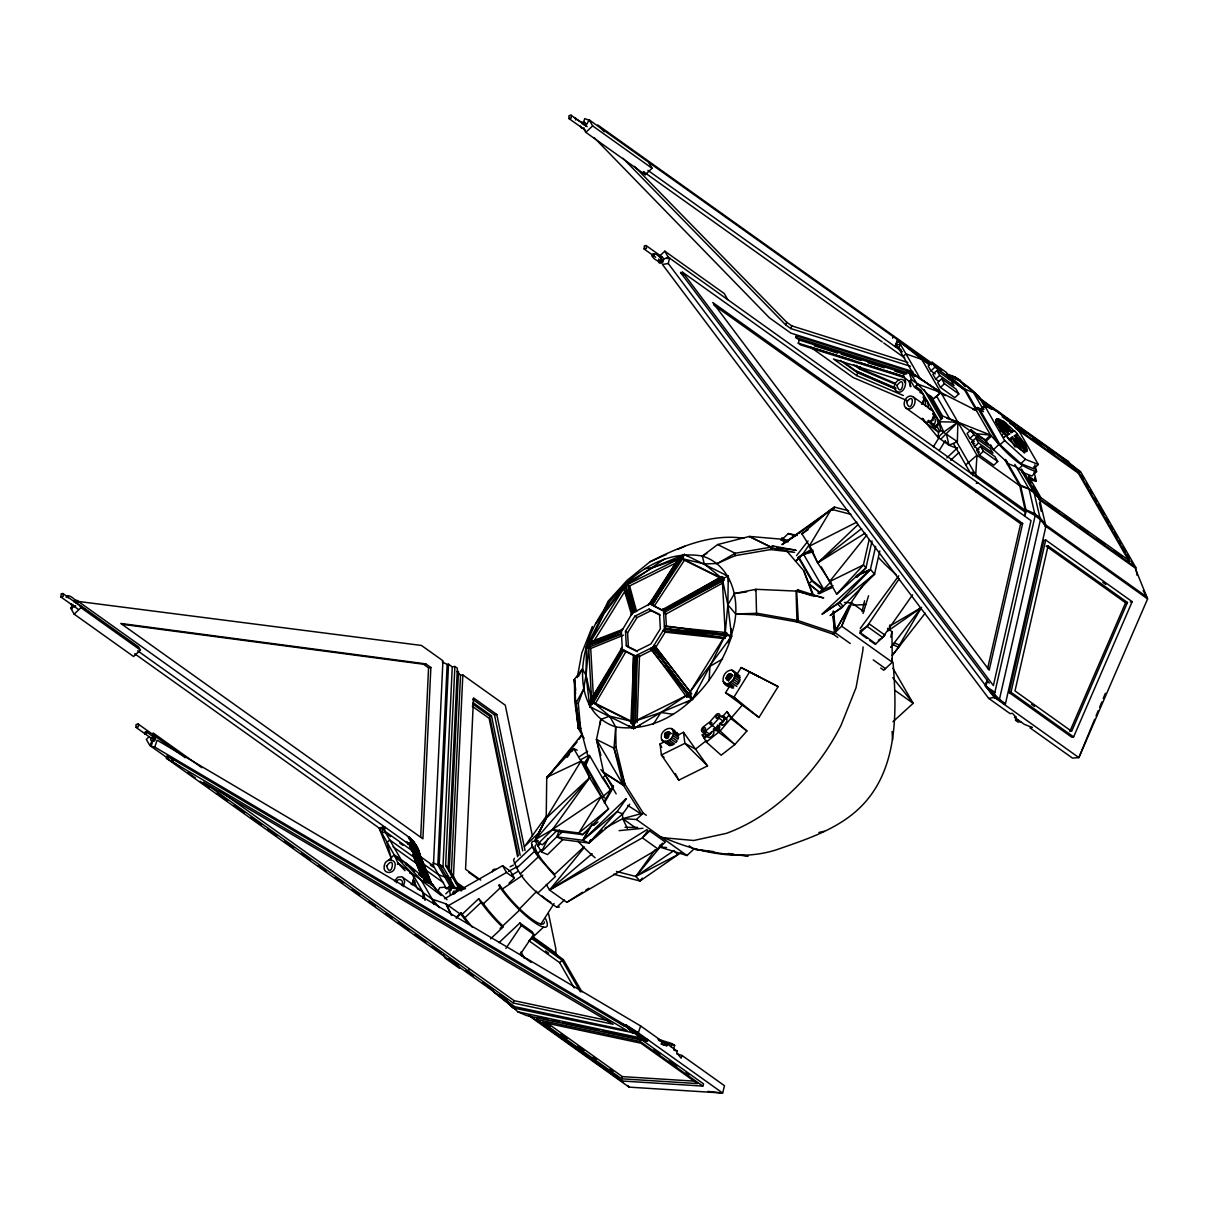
<?xml version="1.0" encoding="UTF-8"?>
<svg xmlns="http://www.w3.org/2000/svg" width="1208" height="1208" viewBox="0 0 1208 1208"><rect width="100%" height="100%" fill="white"/><g stroke="black" fill="none" stroke-linecap="round" stroke-linejoin="round"><path stroke-width="1.5" d="M635.574 670.244L635.378 655.899L622.331 649.421L621.35 631.573L633.173 611.701L627.692 583.328L623.434 587.33L631.648 615.008M595.499 623.977L625.668 583.615L652.954 567.549L684.408 554.457L728.273 576.291L727.85 604.815L725.223 633.067L731.58 636.329C716.012 684.528 670.817 735.4 615.702 726.929C573.09 712.463 577.711 656.337 595.499 623.977C615.914 585.971 655.838 547.858 702.316 556.073C737.469 566.945 743.298 614.192 727.654 642.626M577.213 750.183L573.815 748.658L546.726 777.303L546.212 818.692L534.963 840.662L541.411 851.882L547.511 854.615L562.792 839.635L588.945 843.018L622.649 814.011L629.715 804.181M490.584 938.827L502.77 927.351L502.785 925.917A39.034 8.471 46.7 0 1 483.442 903.72L478.655 898.737L461.456 914.924M922.232 418.255L938.012 437.402L948.96 445.193L957.34 441.66L957.899 422.12L942.572 416.035L931.383 396.601M1004.165 436.949L1006.641 435.801L1009.39 439.939A16.731 3.624 46.7 0 0 1017.378 447.186L1020.911 449.708A16.731 3.624 46.7 0 0 1025.864 451.686L1026.951 451.022A16.731 3.624 46.7 0 0 1025.97 446.567L1024.278 442.853L1014.342 435.771L1017.393 433.883L1014.599 430.848L1010.9 432.343L1005.72 423.359A16.731 3.624 46.7 0 1 1013.723 430.607L1012.395 431.845A16.731 3.624 46.7 0 0 1006.309 426.092M637.114 722.565L639.485 656.382L637.401 654.902L635.348 722.55L632.403 723.622L630.878 722.867L633.853 655.159M415.658 858.405L389.746 839.938L387.028 842.489L391.452 858.843L379.795 829.911L382.498 827.359L382.257 832.659L384.567 832.312L390.667 836.646M384.567 832.312L384.823 827.012L378.95 827.903L134.722 653.785M420.686 837.31L428.553 667.843L423.495 664.234L122.189 624.279M430.863 667.495L422.906 838.835L120.785 623.449L425.805 663.887L430.863 667.495L428.553 667.843M451.128 887.971L437.825 864.883L447.141 664.43L442.249 661.939M452.305 886.838L439.244 864.143L448.53 664.219L447.141 664.43M455.144 887.94L442.974 866.815L452.26 666.876L448.53 664.219M459.025 888.665L445.631 865.441L454.887 666.484L452.26 666.876M461.501 890.432L448.123 867.208L457.364 668.25L454.887 666.484M449.18 871.24L458.481 671.316L457.092 671.527L460.52 675.302L451.264 874.456M453.393 878.14L462.83 674.955L460.52 675.302M555.65 953.897L555.876 948.975L548.598 913.882M970.855 473.793L970.915 472.554L973.24 472.207L973.074 475.726M1020.685 721.72L1018.057 722.112L1015.581 720.33L1015.747 716.586M709.156 680.542L709.896 666.378L725.344 635.136L722.233 578.541L704.264 563.894L682.399 558.715L684.408 554.457L687.79 556.133M735.038 555.68L735.174 553.264L717.643 544.551L702.316 556.073L704.264 563.894L717.28 563.532L735.038 555.68L770.613 549.564L794.592 552.373L772.305 547.964L772.169 545.82L796.344 550.395M889.556 630.425L889.918 624.959M669.172 732.048C669.534 748.19 657.409 727.14 671.361 733.603M664.687 737.016L666.861 738.571L667.979 734.826L670.772 733.437L668.598 731.882M673.279 733.649C674.426 723.879 661.108 729.436 661.335 736.276C660.202 746.046 673.52 740.489 673.279 733.649L678.534 737.393L678.005 739.19L672.75 735.446M726.144 678.367L728.771 674.2L730.749 674.034L732.924 675.589L729.587 676.827L728.454 680.572L726.144 678.367L728.333 679.923M730.749 674.034C733.679 676.269 728.545 682.339 726.28 679.017M724.83 683.486C731.61 686.023 739.477 672.871 731.655 670.093C722.792 670.274 718.956 684.513 729.36 686.718L725.525 692.773L758.956 717.476L778.133 686.597L741.184 667.571L737.424 673.626M632.962 716.253L632.403 723.622L633.249 656.684L634.774 657.439L639.485 656.382L652.879 649.723L650.81 648.243L686.657 697.061L690.916 693.06L654.192 645.057L689.587 690.946M413.076 855.143C413.076 851.791 418.406 851.474 419.554 854.313L432.071 884.905L429.595 883.108L417.032 852.44M412.29 840.315A13.998 4.862 54.4 0 1 419.629 853.678L419.674 855.717L419.448 853.029A13.197 4.59 54.4 0 0 412.532 840.436L408.47 837.401L412.275 841.493A10.51 3.654 54.4 0 1 417.772 851.534L431.256 885.343M633.234 711.512L632.373 722.716L630.878 722.867M646.295 815.279L643.23 813.09L641.705 814.388L623.117 784.838L614.011 748.19L615.702 726.929L609.617 716.163L593.158 702.256L589.761 706.725L593.128 708.401M660.474 836.736A157.886 104.084 -54.5 0 0 664.083 837.824C698.964 852.727 739.341 861.636 776.412 849.813C804.437 839.953 834.079 830.772 856.683 810.689C898.556 773.392 897.046 713.399 893.044 662.195M66.198 597.326C66.923 592.177 78.037 600.678 76.164 603.487M152.48 738.526L153.627 739.976L154.715 737.967L146.198 731.595L144.628 732.486L144.839 734.102L146.485 733.694L146.44 731.746M583.917 124.953L583.6 123.699L574.51 117.946M629.021 581.954L625.668 583.615L625.502 585.442L680.874 557.96L684.408 554.457L681.055 556.118M600.134 724.649L600.754 719.485L609.617 716.163L631.135 721.161L633.626 728.56L640.331 725.223M635.046 611.822L627.692 583.328L624.838 585.457L623.434 587.33L633.007 612.818L651.55 602.973L681.961 556.767L683.471 557.522L651.988 604.906L662.407 610.538M648.439 605.163L679.017 557.839L681.961 556.767L678.171 563.079M74.232 600.784A2.582 1.706 -54.5 0 1 74.866 600.376L76.844 600.391L409.784 837.748A4.756 3.126 -54.5 0 1 410.916 839.439L410.826 842.021L408.304 844.407M772.305 547.964L772.652 545.82M784.671 541.939L781.561 539.931L781.908 537.786L788.114 541.788M587.616 755.045L580.61 728.484L578.285 703.283L583.479 689.526L586.031 675.227L588.673 647.458L586.454 646.688L608.877 602.475M577.288 677.552L581.773 653.105L592.358 626.499M456.246 918.246L461.003 912.901L472.298 927.231M890.779 637.114L891.942 631.588L887.487 628.402M616.171 793.898L603.623 772.289L596.48 739.462L600.754 719.485M1009.435 438.821L1012.47 436.934L1010.749 439.576L1015.067 447.066M925.585 406.432L925.494 402.038L923.048 397.085M928.499 408.515L927.804 402.37L923.667 397.009M869.08 539.9L863.418 564.966L836.646 594.155L821.334 566.929M872.04 540.927L865.985 567.79L856.97 577.424M875.634 546.378L870.424 569.496L837.688 603.879L822.104 614.011L870.424 569.496L874.577 574.057L841.432 608.001L830.53 615.099M863.433 584.128L874.577 574.057L879.786 550.939M987.6 668.613L1020.654 523.744L713.822 304.99M986.241 682.444L985.411 686.114L994.516 697.454L1078.88 757.612L1147.6 598.911L1135.097 567.971L1039.816 500.052M1022.648 523.442L989.186 670.153L712.765 302.498L1022.648 523.442L1020.654 523.744M1024.641 516.178L1025.607 511.935L1019.779 485.767L1004.98 460.082M931.549 364.725L898.707 341.305L895.989 343.842L900.02 345.111L899.069 347.844L895.053 346.575L897.438 339.674L921.795 359.456L976.985 455.25L1019.779 485.767L1029.08 489.059L1034.078 492.622L1039.393 498.738L1045.932 526.311L1005.373 704.098L995.241 697.303L986.136 685.963L987.193 680.331L985.411 686.114L994.894 692.229M1024.943 515.831L1026.136 510.652L1020.488 485.269M1004.165 704.34L1005.373 704.098L999.454 699.341L1040.42 519.772L1034.078 492.622M1073.61 736.925L1010.99 692.275L1045.72 540.006L1132.183 601.659L1073.61 736.925L1071.768 737.197L1009.133 692.546L1043.863 540.293L1045.871 540.127M1048.076 545.895L1014.992 690.916L1071.662 731.323L1127.457 602.49L1048.076 545.895L1046.219 546.182L1125.599 602.762L1127.457 602.49M986.136 685.963L999.454 699.341L994.516 697.454L668.266 263.54L669.549 258.089L666.62 258.527M862.059 611.505L864.596 600.784M150.894 737.59L150.668 739.236A4.756 3.126 -54.5 0 0 151.604 741.108L153.476 741.365A2.582 1.706 -54.5 0 0 155.228 739.84L155.802 737.424A4.756 3.126 -54.5 0 0 154.881 735.551L152.993 735.294M585.503 125.889L585.729 124.243A4.756 3.126 -54.5 0 0 584.793 122.355L582.92 122.099A2.582 1.706 -54.5 0 0 581.667 122.959M697.273 691.505L692.365 699.402L686.355 695.612L660.912 712.494L633.626 728.56L589.761 706.725L591.527 699.432L590.833 692.154M749.277 536.473L771.278 547.133L770.613 549.564L770.749 547.164L749.277 536.473L717.643 544.551M622.709 629.398L589.187 642.429L587.632 647.775L590.727 648.47L623.554 635.136M539.191 842.822L538.179 846.28L540.036 843.003M724.226 638.594L665.215 632.146L663.132 630.667L725.162 637.96L726.733 632.615L664.37 626.408M732.199 680.859L737.454 684.589L739.553 681.206L740.081 679.409L734.841 675.665M396.284 882.806C397.039 876.615 405.405 880.27 401.524 885.071M422.755 898.42L423.208 893.407L421.743 890.87L401.886 876.781L397.764 877.159L394.518 880.964M660.051 260.309C659.024 263.087 663.328 262.06 662.059 259.826C652.954 247.564 645.993 256.927 660.278 261.925M863.056 613.453L868.567 595.74M812.305 595.891L797.084 590.969L797.491 589.746L822.995 597.96M152.253 742.86L151.06 746.317L154.745 747.072L638.292 1032.885L722.656 1093.029L724.498 1085.72L682.052 1055.475L676.676 1053.769M154.745 747.072L157.131 740.172L640.693 1025.985L662.165 1041.281L661.214 1043.999L666.816 1045.735L667.39 1044.105L662.014 1042.398M166.417 758.292L627.043 1030.53L514.819 1006.687L166.417 758.292L167.232 755.921L624.763 1026.347M583.57 122.068L584.763 118.611L590.455 120.8M468.523 971.111L469.338 968.74M513.309 1003.048L203.427 782.105L613.12 1024.248L513.309 1003.048L514.14 1000.677L219.569 790.666M702.799 1086.083L640.18 1041.432L640.935 1039.242L703.569 1083.893L702.799 1086.083L623.056 1081.069L536.594 1019.416L537.349 1017.242M536.76 1019.522L537.515 1017.347M910.439 366.296L790.802 328.576L785.744 324.967L786.695 322.249L634.426 166.342M790.802 328.576L791.753 325.858L786.695 322.249M906.71 373.906L799.334 340.052L795.604 337.394L796.178 335.764L912.795 372.532M904.037 377.485L800.753 344.914L798.261 343.147L799.334 340.052M903.388 395.514L856.729 375.582L857.68 372.864L840.224 360.407M895.868 384.506L859.673 369.059L860.428 366.885M621.607 1078.804L542.241 1022.21L640.904 1043.168L697.56 1083.576L621.607 1078.804L622.377 1076.615L546.046 1022.21M647.956 1039.756L647.367 1041.205L640.029 1037.793L637.945 1033.746L640.693 1025.985M892.606 338.149L893.422 335.779M671.12 1046.762L672.192 1043.667L657.952 1039.182M673.611 1048.529L674.683 1045.448L672.192 1043.667M667.39 1044.105L677.341 1051.202L676.767 1052.832L681.116 1058.193L682.052 1055.475M592.343 637.22L586.454 646.688L586.031 675.227L589.761 706.725L591.014 703.252M77.614 604.453L77.976 602.067A4.756 3.126 -54.5 0 0 76.844 600.391M658.783 259.025L658.42 261.411A4.756 3.126 -54.5 0 0 659.553 263.087L661.516 263.102A2.582 1.706 -54.5 0 0 663.177 261.426L663.554 259.056A4.756 3.126 -54.5 0 0 662.422 257.364L660.444 257.349M624.143 587.632L603.985 613.664L589.881 642.731L624.143 587.632L625.668 583.615L629.61 585.925L636.646 611.58M622.226 647.337L590.501 700.232L592.554 703.796L622.331 649.421L590.501 700.232L590.621 702.301L592.554 703.796L623.856 650.176L625.925 651.656L595.242 703.751L631.89 721.991M548.145 838.458L541.411 851.882L556.707 836.887L559.485 830.032M585.306 766.597L589.489 756.314M632.645 1033.338L625.427 1025.622L625.774 1024.746L638.292 1032.885M638.504 1032.357L637.945 1033.746L640.029 1037.793L517.855 1011.836L499.961 994.909M647.035 1039.106L646.476 1040.496L647.367 1041.205L526.416 1015.505L517.855 1011.836M1094.629 719.364L1078.88 757.612L1072.447 758.08L1030.016 727.835L1032.327 727.488L1024.414 724.377L1014.463 717.28L1015.852 717.069L1012.425 713.294L1010.115 713.641L988.642 698.345L662.392 264.416L668.266 263.54M1096.064 715.891L1098.208 710.681M1099.642 707.209L1101.802 701.984M1103.221 698.511L1105.38 693.301M625.774 1024.746L625.533 1025.335C606.491 1017.408 644.74 1035.392 646.476 1040.496L637.945 1033.746L512.494 1007.804L505.518 999.439M1069.805 731.595L1125.599 602.762M755.272 590.788L755.936 589.308L796.057 591.089L823.72 597.839M644.725 568.711L652.954 567.549L680.874 557.96L722.233 578.541L727.85 604.815L735.672 613.966L756.586 614.781L755.936 589.308L734.555 593.49L727.85 604.815L731.58 636.329L689.738 692.426L692.365 699.402L685.661 702.724M604.181 609.708L608.032 601.297L627.224 580.233L650.04 561.75C678.624 547.149 711.135 533.317 743.796 538.3M438.066 891.081L439.667 887.608L444.166 887.291L451.264 890.13L449.134 886.43L446.628 888.786L433.4 865.834L418.164 854.962M452.321 894.011L453.604 891.217L457.243 890.96L453.831 894.162M514.442 858.329L513.596 860.156C520.376 880.904 539.296 895.611 556.782 907.223L559.455 907.042M1017.378 447.186L1012.198 438.202L1009.39 439.939L997.129 423.978A16.731 3.624 46.7 0 1 996.147 419.523L998.035 419.04L1009.027 430.954L1002.308 424.34M621.199 648.137L621.305 650.221L590.621 702.301L593.687 697.635M621.305 650.221L591.044 703.041L595.091 696.714M585.14 764.649L589.338 756.268L583.675 766.053M835.77 630.984L849.149 605.45L841.719 626.197L833.248 634.185L796.993 621.954L756.586 614.781M578.511 676.374L582.362 669.036L586.031 675.227L591.527 699.432M630.244 726.884L633.626 728.56L635.031 721.085L660.912 712.494L692.365 699.402L709.896 666.378L722.535 659.024M562.369 831.95L556.707 836.887L582.86 840.27L588.945 843.018L590.697 839.756M68.192 597.809L68.161 595.876M74.307 602.279L76.119 601.554M575.672 119.97L575.627 118.022M403.215 886.627L404.725 881.689L403.034 877.536M590.002 827.284L582.86 840.27L617.152 811.534L626.242 798.896M604.287 801.312L613.483 785.849M167.897 758.322L149.777 745.411L152.359 740.746M585.729 126.115L589.172 119.894L931.187 363.729M584.128 738.405L578.315 728.364L575.718 703.418L583.479 689.526M602.218 829.971L588.945 843.018L590.772 839.756M592.192 824.098L582.86 840.27L625.895 798.79M604.332 803.048L612.728 788.492M506.167 1000.269L506.65 999.439M834.169 632.615L851.791 602.958L863.69 611.444M942.572 416.035L939.145 421.803L940.67 430.335L957.34 441.66M676.676 565.374L681.508 557.326L679.017 557.839L650.644 603.034L650.463 604.151L663.509 610.644L723.849 580.157L723.743 578.088L721.795 576.594L661.999 609.889M831.768 584.234L817.71 562.913L809.088 546.348L831.346 509.293L850.855 514.306M571.595 751.542L573.815 748.658L581.003 761.115L546.001 818.36L535.521 839.424L538.662 843.093L542.422 844.785L556.224 831.255L582.558 834.668L589.549 828.899M681.508 557.326L653.075 603.728L654.072 606.386L684.468 560.195M681.961 556.767L653.075 603.728L651.55 602.973L648.605 604.045M933.391 446.764L939.28 437.236M939.28 450.403L945.169 440.875M622.724 588.341L625.668 583.615M592.947 642.641L625.246 590.682M621.999 629.096L620.444 634.442L587.632 647.775L589.187 642.429L621.35 631.573L587.511 645.706L590.939 644.498M630.954 614.706L635.212 610.689M625.502 631.271L634.925 616.14L649.013 609.134L659.538 614.374L660.338 628.794L650.931 643.924L636.827 650.916L626.303 645.676L625.502 631.271L627.586 632.75L628.386 647.171L637.401 651.656M627.586 632.75L636.994 617.62L651.097 610.629L660.112 615.114M588.749 644.045L586.454 646.688L588.538 644.906L591.648 701.501L632.992 722.082L688.379 694.6L725.344 635.136L731.58 636.329L731.157 628.824M540.988 923.999L554.049 903.539M591.376 702.316L596.39 694.524M653.271 724.256L660.912 712.494L673.309 714.306M937.589 426.092L938.133 425.246M590.954 701.591L595.015 695.446M505.91 948.416L521.327 925.509L519.878 922.987L498.979 942.663M520.331 954.184L533.694 934.328L532.245 931.806L519.878 922.987M795.785 560.98L802.474 554.699L808.665 545.487M832.433 510.199L834.501 507.134L848.59 510.757M859.87 631.044L867.042 626.333L899.356 578.556M583.902 763.743L589.142 756.117M850.175 603.94L862.603 585.85M878.337 640.285L882.64 637.447L912.569 594.834M579.1 739.205L582.12 735.008M546.514 815.959L524.514 846.597L539.176 832.433M890.734 647.397L921.477 607.488L889.315 626.348M892.199 655.491L925.222 613.181M655.174 849.632L635.846 876.449L616.473 871.466M860.292 628.432L898.692 575.823M653.981 598.534L650.644 603.034L681.04 556.843M575.703 690.191L574.404 679.424L575.718 703.418L580.61 728.484L578.451 728.696L574.721 700.851L574.404 679.424L582.362 669.036M648.047 830.515L642.399 837.869L549.534 890.039L546.303 884.422M662.513 843.093L657.982 848.982L566.824 902.361L549.534 890.039L584.37 847.382M567.156 757.325L569.376 754.426M891.111 647.277L894.433 643.003L900.156 645.268L892.395 655.234M796.54 555.65L808.046 540.957M832.191 510.078L834.501 507.134L782.105 544.446L796.072 535.355M866.831 534.993L829.458 581.697L863.418 564.966L865.985 567.79L836.646 594.155M582.422 733.89L546.922 777.922L577.092 742.014M642.339 878.125L639.998 881.01L613.573 874.23M660.746 846.325L635.846 876.449L639.998 881.01L680.844 852.697M660.232 259.977L661.878 259.584M411.173 884.528C414.646 881.614 415.008 873.928 409.633 873.067M921.493 404.001C924.966 401.071 925.343 393.4 919.952 392.524M722.127 717.054L726.99 711.603L731.293 717.401L746.906 730.991L734.857 744.521L721.176 755.211L706.333 742.029L702.226 734.902L704.989 732.758M725.389 719.243L729.028 715.151M588.945 843.018L617.152 811.534L622.649 814.011M686.657 697.061L689.043 694.585L652.833 647.231L635.378 655.899L634.774 657.439L632.373 722.716L635.348 722.55L635.68 657.363L633.309 723.547M666.363 626.182L665.699 614.208L663.63 612.728L723.849 580.157L721.795 576.594L664.596 609.466L663.509 610.644L664.491 628.492L652.833 647.231L688.696 696.065M797.084 590.969L798.05 589.912M850.251 643.502L834.939 632.584L835.906 631.527L833.309 611.671M712.192 725.525L719.002 718.156A3.382 2.235 -54.5 0 0 719.908 715.106A3.382 2.235 -54.5 0 0 718.141 713.702A3.458 2.28 -54.5 0 0 716.072 714.759L710.002 721.72L703.011 727.11A3.397 2.235 -54.5 0 0 701.486 730.1A3.397 2.235 -54.5 0 0 702.648 732.169A3.443 2.265 -54.5 0 0 705.351 731.172L712.192 725.525L716.284 728.454L723.094 721.07A3.382 2.235 -54.5 0 0 723.985 718.02A3.382 2.235 -54.5 0 0 722.233 716.631A3.458 2.28 -54.5 0 0 721.538 716.797M833.324 610.976L834.532 632.826L833.248 634.185L837.839 637.462M519.651 908.793L536.775 891.217M940.655 439.274L957.899 422.12L990.575 435.076C1003.667 449.603 1017.076 466.137 1036.585 471.588L1031.874 476.027L1022.225 472.177M830.787 582.029L822.829 590.048L818.299 592.992M999.756 426.832L999.137 427.436L1008.287 433.974L1009.677 433.899L997.129 423.978L999.137 427.436L998.88 425.473L997.129 423.978L1006.294 430.501L996.147 419.523L998.035 419.04M546.726 777.303L581.003 761.115L589.625 777.68L608.545 808.937L582.558 834.668L578.798 832.976L552.464 829.579L535.521 839.424L538.27 840.874M538.662 843.093L552.464 829.579L589.625 777.68L584.4 762.641L581.003 761.115M858.284 524.378L817.71 562.913L812.803 552.011M74.141 614.132L80.981 607.684L79.184 604.574L138.618 646.959L140.415 650.07L133.575 656.503L74.141 614.132L70.683 608.122L75.787 605.993M648.62 162.265L652.078 168.274L645.238 174.707L585.804 132.336L592.645 125.904L589.172 119.894M149.052 736.82L146.319 739.402L149.777 745.411M659.341 256.322L664.808 251.173L724.256 293.544L727.714 299.554M903.237 356.42L905.94 353.868L921.795 359.456L929.435 364.907M388.493 860.322L394.231 854.902C413.846 867.601 430.773 883.652 447.066 899.688M905.185 382.815C902.074 374.012 890.96 383.948 895.339 390.124C902.889 397.825 909.594 381.23 902.708 376.111L908.461 370.705L945.23 395.68M977.091 435.393L985.215 440.12L990.575 435.076L976.426 410.539L940.881 392.585L908.461 370.705L911.406 379.554L909.307 381.532L910.273 386.771M949.292 377.394L946.468 372.502L932.108 362.264L928.152 365.994L930.96 370.886L935.279 373.952M930.96 370.886L934.932 367.156L932.108 362.264M921.523 392.283L914.592 387.33L917.838 384.295M936.88 370.539L939.688 375.431L954.063 385.669L951.24 380.777L936.88 370.539L932.923 374.269L935.732 379.161L938.601 381.215M935.732 379.161L939.688 375.431M688.167 695.4L651.112 649.708L655.37 645.706L656.276 646.537L665.215 632.146L664.324 631.316L665.88 625.955L726.839 634.683L715.891 633.822M941.651 378.829L937.695 382.558L940.504 387.436L954.864 397.674L958.82 393.944L956.011 389.067L941.651 378.829L944.46 383.706L958.82 393.944M940.504 387.436L944.46 383.706M781.078 540.399L788.356 533.543L797.265 535.461M911.406 379.554L917.34 383.933L940.881 392.585L932.35 399.712L940.881 392.585L911.089 372.577L914.683 376.669M449.738 878.548L451.973 876.434L454.465 878.216M933.905 427.556L939.643 422.151L920.889 390.124L915.619 386.364M445.797 893.814L451.264 888.665M940.67 430.335L938.571 432.313L938.012 437.402L943.765 431.981L957.899 422.12L973.844 433.506M974.735 410.056L977.408 407.534L983.191 409.844M980.352 409.286L982.708 407.081L984.007 409.316M980.262 410.358L984.807 406.069L997.702 411.218L1018.48 430.063L1038.291 464.476L1033.746 468.764L1020.851 463.615L1000.073 444.771L980.262 410.358L983.478 411.641M971.021 429.821L973.844 434.699L988.204 444.937L985.396 440.059L971.021 429.821L967.064 433.551L969.888 438.429L974.192 441.509M602.052 797.355L610.553 789.941L602.52 778.028L605.45 775.264M818.043 593.188L823.705 589.217L803.35 553.868L795.559 561.192L799.213 557.749L812.32 580.474L808.65 583.932L820.051 592.675M456.458 917.174L461.003 912.901M514.336 863.524L532.32 846.597L531.565 843.229L532.426 841.402L535.084 841.206M946.891 457.832L957.717 447.639M969.888 438.429L973.844 434.699M516.631 868.19L534.6 851.263L532.32 846.597M464.612 917.959L481.071 902.467L478.655 898.737M950.696 460.263L958.925 452.517M978.963 449.784L974.66 446.718L971.836 441.826L975.792 438.096L990.167 448.334L992.976 453.226L978.616 442.989L975.792 438.096M483.442 903.72L500.278 887.865L498.557 885.207M583.887 846.853L554.744 874.29A28.222 6.115 46.7 0 1 537.651 853.437L541.622 849.692M509.036 883.139L514.381 878.11L510.456 871.3L502.588 865.698L444.635 898.707M520.301 873.852L538.27 856.925L534.6 851.263M974.66 446.718L978.616 442.989M999.242 421.048A16.731 3.624 46.7 0 1 1000.873 422.075L1002.187 420.837L1003.833 421.864M976.608 450.101L980.564 446.371L994.924 456.609L997.748 461.501L993.791 465.231L979.416 454.993L976.608 450.101L979.477 452.154M1007.155 462.136L993.429 449.693L986.06 441.237L991.421 436.179M965.751 464.914L976.985 455.25L975.702 474.94L976.532 476.964M979.416 454.993L983.388 451.264L980.564 446.371M1002.247 434.82L1003.591 433.551M1004.029 437.085L1008.287 433.974L1005.479 435.711M1000.073 444.771L1004.633 440.482L984.807 406.069M500.082 928.469L519.621 910.062M537.454 893.452L555.438 876.525L538.27 856.925M1007.306 464.114L1007.955 463.51L1016.396 467.058L1021.394 470.622L1026.86 476.979M1025.29 449.512A16.731 3.624 46.7 0 0 1024.52 447.941L1025.97 446.567L1023.976 443.109A16.731 3.624 46.7 0 0 1017.634 434.835L1017.393 433.883M605.102 828.144L622.724 818.646L636.45 819.492L643.23 813.09L624.868 784.037L614.011 748.19L596.48 739.462L600.935 755.468M1020.851 463.615L1025.411 459.327L1038.291 464.476M1018.586 469.127L1022.119 465.805M556.782 907.223L564.483 899.975M529.013 940.79L543.524 927.11M859.703 633.264L869.473 624.053L885.056 635.166L875.287 644.377L869.624 640.331M1019.779 485.767L1020.428 485.163L1028.869 488.696L1033.867 492.275L1039.333 498.632L1135.746 567.367L1137.06 575.25M1033.082 480.376L1036.313 480.799L1033.082 480.376L1029.11 477.553M1033.731 479.757L1028.446 475.997L1040.918 497.651L1040.269 498.255L1033.142 485.888M1129.359 561.78L1078.321 473.174L1078.97 472.57L1009.843 423.283M574.178 987.918L559.621 962.625L562.128 960.269L531.837 938.676M659.175 846.899L686.99 855.536L693.785 849.133L713.747 851.655M892.984 721.735L913.142 703.343L892.923 668.235M592.131 853.678L549.534 890.039L647.111 829.549M615.702 726.929L616.035 747.118L624.868 784.037L623.328 785.336L603.849 772.773M811.414 548.885L801.916 533.876L831.346 509.293M716.284 728.454L709.443 734.087L705.366 731.172M593.747 825.442L597.945 821.984M874.577 574.057L837.688 603.879L841.432 608.001M608.545 808.937L578.798 832.976L601.373 796.465L584.4 762.641L603.834 796.389M861.636 528.591L817.71 562.913L865.17 533.121M706.559 740.489L695.506 749.126L684.876 743.343L683.517 732.32L677.869 735.128L676.888 732.441M706.333 742.029L720.149 730.991L742.24 705.125L733.936 697.137L725.525 692.773M621.471 633.641L587.873 645.495L591.437 644.241M704.279 738.466L707.042 736.321M664.762 558.76L627.526 584.446M582.196 123.82L583.6 123.699M152.993 737.559L154.398 737.424M799.107 533.272L834.501 507.134M649.98 561.796L666.529 554.396M1039.393 498.738L1038.684 499.236L1039.333 498.632L1021.575 469.051M782.24 544.657L799.53 532.562M797.703 557.824L803.35 553.868M822.24 614.238L839.59 602.097L843.124 606.416L830.107 615.521M888.016 630.908L921.477 607.488L898.254 647.065L892.757 644.589M801.916 533.876L808.001 529.738M499.493 884.543L502.392 888.997L522.792 875.181M579.78 756.389L587.601 751.255M797.96 557.628L810.462 549.942M566.824 902.361L582.543 892.244M585.684 890.22L588.84 888.212M662.211 740.685L669.806 745.578L674.457 743.901L669.217 740.172M1010.9 432.343L1013.723 430.607M1006.641 435.801L1009.677 433.899M1014.342 435.771L1014.826 436.571L1017.634 434.835L1016.305 436.073A16.746 3.745 47.6 0 1 1018.163 438.277M713.007 583.464L723.32 577.349L715.302 582.181M702.316 556.073L706.876 553.339M512.116 874.894L518.156 871.27M587.828 644.604L620.655 631.271L617.318 632.947M711.769 585.004L723.743 578.088L665.019 610.191L665.699 614.208L722.792 582.996M717.28 563.532L735.174 553.264L771.278 547.133M446.945 906.438L506.499 872.508L514.381 878.11M663.071 608.711L664.596 609.466L722.505 577.726M508.477 871.436L517.734 866.393M580.565 759.772L588.583 755.453M412.487 884.86L412.819 881.221M614.011 748.19L616.035 747.118M809.088 546.348L856.819 522.128M510.108 866.755L513.355 865.109M629.61 585.925L677.612 562.097M683.517 732.32L707.51 765.917L678.76 780.187L661.395 754.985L660.036 743.977L665.684 741.168M813.331 551.724L802.474 554.699L812.606 549.897M818.903 593.792L832.191 587.526M855.46 576.548L870.424 569.496L856.819 575.37M603.623 772.289L623.117 784.838L624.868 784.037M678.081 549.247L684.679 546.318M1045.177 526.658L1045.932 526.311L1040.42 519.772L1035.18 515.635L1026.136 510.652L1025.124 512.041L668.266 257.183L664.808 251.173M833.037 585.638L822.829 590.048L811.821 580.957L798.715 558.217M663.177 259.297L668.266 257.183M802.474 554.699L812.969 550.516M722.233 578.541L728.273 576.291L728.59 581.909M641.524 813.558L622.724 818.646L627.36 828.31M818.873 832.478L824.294 831.285M994.078 697.544L999.454 699.341M1003.259 703.69L1004.422 703.449L995.241 697.318L994.35 694.6L1035.18 515.635L1029.08 489.059M989.276 683.109L680.587 272.54L682.596 272.238L1031.013 520.633L993.369 685.57L682.596 272.238M976.245 483.321L978.254 483.019M975.853 491.792L977.861 491.505M423.495 664.234L425.805 663.887M1130.341 601.931L1132.183 601.659M472.66 699.296L494.48 714.849L496.805 714.502L525.042 850.568M472.811 704.068L489.618 716.042L491.475 715.77L520.165 855.279M1009.133 692.546L1010.99 692.275M988.642 698.345L994.516 697.454M1015.581 720.33L1018.193 719.938M734.555 593.49L746.635 591.92M619.1 830.651L642.958 828.28M456.745 889.662L464.053 889.028L449.134 886.43M852.818 605.238L865.683 604.513M575.718 703.418L578.285 703.283M735.672 613.966L757.265 613.302L797.673 620.474L834.532 632.826M625.925 651.656L621.727 650.946M75.273 606.325L73.975 606.114A4.756 3.126 -54.5 0 1 72.842 604.423M408.5 837.537L409.784 837.748M407.534 843.697L408.893 843.486A2.582 1.706 -54.5 0 0 410.554 841.81L410.916 839.439M625.064 827.314L637.688 827.435M651.112 649.708L652.879 649.723M458.043 890.236L461.441 890.296M946.8 418.21L957.899 422.12L939.145 421.803L943.765 431.981M922.323 404.318L923.607 403.11L923.139 400.694M936.789 426.53L933.527 425.125M580.61 728.484L578.315 728.364L577.152 713.852M781.561 539.931L788.839 540.369M666.514 847.503L662.875 847.291L659.9 845.162M622.377 1076.615L694.615 1081.16M528.243 1015.233L629.111 1087.14L722.656 1093.029L707.918 1091.413M954.38 421.879L957.899 422.12M844.392 602.399L851.791 602.958L841.719 626.197L892.274 662.226L883.788 670.229L880.723 668.039M714.849 633.702L726.839 634.683M749.806 536.443L780.519 539.1L786.906 542.271M664.083 837.808L693.754 840.496L726.31 833.369A163.14 107.542 -54.5 0 0 841.055 725.298L856.049 687.684L862.844 650.644A157.886 104.084 -54.5 0 0 863.071 646.914M975.702 433.672L990.575 435.076M776.804 547.783L795.257 549.927M678.775 630.727L664.491 628.492L725.993 634.547L725.162 637.96L665.668 629.126L726.521 635.786M728.258 853.482L733.709 854.162M737.333 854.615L748.22 855.989L722.52 853.663L693.785 849.133M77.116 601.282L421.471 645.465L442.928 660.761L433.355 867.087L430.305 864.913M514.14 1000.677L610.312 1021.122M539.176 1017.619L548.251 1019.552M551.89 1020.322L559.153 1021.877M562.792 1022.648L599.138 1030.364M602.777 1031.134L639.123 1038.865M536.594 1019.416L640.18 1041.432M929.601 409.27C938.178 410.901 931.745 426.439 924.558 421.305L905.864 407.987C901.047 403.472 907.314 392.736 913.369 397.009L932.063 410.327M419.267 889.798L421.743 890.87M791.753 325.858L907.812 362.445M912.825 371.581L790.878 333.121L769.421 317.825L594.14 137.621M795.604 337.394L911.919 374.072M814.358 345.775L837.612 353.113M841.191 354.246L860.881 360.452M868.039 362.702L884.135 367.791M894.871 371.173L903.826 373.997M798.261 343.147L903.327 376.277M853.83 360.89L810.779 347.315L853.225 377.576L906.876 400.497M861.002 363.14L880.723 369.361M884.301 370.494L904.037 376.715M899.522 379.81L833.445 358.987L856.729 375.582M658.571 1040.148L662.165 1041.281M658.647 1040.39L674.683 1045.448M661.44 1044.044L666.816 1045.735M673.762 1050.069L677.341 1051.202M937.468 391.498L940.881 392.585M972.863 409.346L976.426 410.539L977.408 407.534L998.79 444.65L993.429 449.693L990.651 444.861M788.356 533.543L795.241 535.899M405.012 870.711L397.945 863.04L394.231 854.902L412.456 873.928L423.374 892.863L432.192 899.145L446.024 903.901L462.211 915.453M460.656 888.982L461.713 889.405A2.582 0.831 18 0 1 462.151 889.662M946.679 373.876L955.452 377.228L960.088 380.324L965.418 386.56M954.849 378.315L960.088 380.324L965.162 386.484M984.822 407.126L978.48 396.133L955.452 377.228L947.887 374.842L948.537 375.688C964.014 381.698 978.178 393.264 986.815 407.474M945.245 441.162L948.96 445.193L957.174 448.44M948.537 375.688L965.192 389.263L973.482 392.57L982.542 408.274M397.387 864.4L397.945 863.04L421.275 880.224L433.249 884.981L436.058 889.873M461.26 890.84L455.144 888.393A54.058 11.733 46.7 0 0 450.403 895.053M432.917 862.829L437.825 864.883M895.098 383.223L860.625 368.516L856.034 365.239M843.984 362.37L856.185 371.067L895.883 388.01M1065.048 460.157L1068.506 461.622L1071.572 466.394M857.68 372.864L895.702 389.097M931.428 420.807L933.12 420.429L932.772 417.424M856.185 371.067L895.611 388.78M604.755 797.99L601.373 796.465L552.464 829.579L556.224 831.255M556.707 836.887L562.792 839.635M1025.698 509.625L1034.305 513.536L1039.303 517.1L1044.588 523.094M724.906 574.6L728.273 576.291M682.958 559.44L719.47 577.605M624.415 650.901L634.275 655.808M778.133 686.597L741.184 667.571M759.666 677.084L749.609 671.935L733.936 697.137L758.956 717.476M1016.592 442.219L1020.911 449.708L1012.47 436.934M627.737 805.389L641.705 814.388M600.935 707.314L593.158 702.256L595.242 703.751M628.96 725.525L633.626 728.56L632.992 722.082M587.163 126.674L570.856 115.062L568.908 115.862L568.953 118.58L585.291 130.132M568.953 118.58L571.248 118.007L571.203 115.288M905.864 407.987C911.904 412.245 918.186 401.509 913.369 397.009M662.301 257.108L645.993 245.496L644.377 245.903L644.106 248.999L655.717 257.289M644.106 248.999L646.401 248.44L646.34 245.722M652.305 256.247L653.951 255.839L653.906 253.907M86.357 610.236L62.801 593.46L61.185 593.853L60.898 596.963L78.324 609.376M87.474 611.052L88.244 612.033M60.898 596.963L63.194 596.405L63.148 593.687M154.246 735.506L137.954 723.894L135.991 724.679L136.051 727.397L152.012 738.783M136.051 727.397L138.346 726.839L138.286 724.12M951.995 378.753L947.404 375.688L964.603 389.988L976.185 410.086M941.651 370.177L597.779 124.998L604.317 131.732M976.819 396.254L1068.506 461.622M934.932 367.156L954.849 381.335M979.16 398.67L1069.76 463.253L1079.907 472.192M947.782 377.998L964.603 389.988M983.493 403.457L985.758 405.073M986.906 405.888L991.481 409.135M1002.142 416.745L1011.292 423.268M1017.393 427.617L1025.018 433.053M1032.644 438.489L1041.794 445.012M1047.895 449.361L1053.98 453.71M1063.131 460.233L1070.756 465.669M592.645 125.904L652.078 168.274M1015.339 428.266L1078.321 473.174M898.118 347.542L901.168 349.716M647.926 170.388L902.361 351.785M998.321 424.355L1008.257 431.422L997.264 419.523M643.517 171.732L882.217 341.924M883.758 343.012L904.701 357.946M1014.826 436.571L1024.278 442.853L1025.698 445.329L1015.777 438.247L1026.951 451.022M1016.819 440.044L1025.97 446.567M999.212 429.897L1006.838 435.333M1021.47 445.767L1024.52 447.941M908.461 370.705L917.34 383.933L920.466 386.167M910.379 380.52L914.592 387.33M924.06 398.61L926.974 400.679M971.836 441.826L974.705 443.88M932.682 413.816L936.608 417.409L938.405 424.038M983.388 451.264L997.748 461.501M1040.918 497.651L1130.009 561.161L1078.97 472.57M853.558 364.71L859.673 369.059M1047.94 503.736L1058.706 511.392M1064.852 515.771L1070.983 520.165M1080.209 526.733L1087.895 532.199M1097.106 538.783L1104.792 544.249M1114.003 550.818L1121.688 556.299M939.628 431.301L936.411 425.201M1024.973 510.078L975.702 474.94L956.283 441.237M1043.863 523.547L1146.754 596.903L1143.13 590.606M1044.709 525.556L1147.6 598.911M680.587 272.54L683.653 274.714M1102.753 582.271L1105.818 584.461M1031.526 704.294L1034.576 706.484M867.042 626.333L882.64 637.447M860.277 632.705L875.875 643.819M861.108 634.26L866.785 638.307M873.233 659.885L885.494 668.628M894.901 690.342L913.142 703.343L892.818 677.658M649.013 609.134L651.097 610.629M732.954 670.44L739.915 676.193L731.655 670.093M734.962 673.958L740.202 677.688M730.176 673.883L732.365 675.438M729.511 673.928L731.686 675.483M734.313 677.462L739.553 681.206M728.771 674.2L730.961 675.755M728.062 674.653L730.251 676.208M733.407 679.243L738.662 682.973M727.412 675.272L729.587 676.827M726.854 676.012L729.028 677.567M726.446 676.827L728.62 678.383M726.204 677.628L728.379 679.183M730.81 682.158L736.85 686.476M726.582 679.53L728.756 681.086M729.239 683.154L733.769 686.386M634.925 616.14L636.994 617.62M727.654 683.728L733.694 688.031M723.109 681.493L726.129 683.637M726.144 683.834L732.184 688.152M723.803 682.686L728.333 685.902M626.303 645.676L628.386 647.171M719.002 718.156L723.094 721.07A3.397 2.235 -54.5 0 1 720.436 722.761M588.643 646.99L590.727 648.47L593.4 697.167M671.376 728.439L674.351 730.568M672.418 729.255L675.393 731.369M673.098 730.432L678.352 734.177M673.4 731.942L678.654 735.687M667.918 731.927L670.093 733.482M667.178 732.199L669.368 733.754M666.469 732.652L668.643 734.207M671.859 737.212L677.099 740.942L675.891 742.558L670.651 738.813M665.804 733.271L667.979 734.826M665.246 734.011L667.435 735.566M664.838 734.811L667.027 736.367M664.611 735.612L666.786 737.167M664.551 736.367L666.74 737.922M667.646 741.153L672.901 744.898M666.061 741.727L671.316 745.472M661.516 739.492L669.806 745.578M462.83 674.955L505.276 705.2L532.486 836.329M689.194 845.857L692.26 848.046M496.805 714.502L473.521 697.907L465.563 869.247L480.739 880.073M473.143 702.694L491.475 715.77M636.45 819.492L686.99 855.536M472.298 706.303L489.134 718.307L517.613 856.789M636.103 828.19L622.724 818.646L622.392 813.316M468.704 872.357L477.87 878.88M445.631 865.441L448.123 867.208M80.981 607.684L140.415 650.07M439.244 864.143L442.974 866.815M137.697 650.825L408.485 843.894M521.327 925.509L533.694 934.328M384.627 831.059L413.589 851.7M456.367 882.202L465.533 888.741M532.773 936.668L555.695 953.021L558.247 957.461M70.683 608.122L71.967 609.028L71.423 603.879M450.977 879.439L446.009 875.891L444.816 877.008L438.519 874.713L421.758 862.754M456.322 883.078L463.978 888.71M532.743 937.74L563.306 959.53L581.969 991.919M399.818 843.169L402.868 845.343M545.518 950.998L548.583 953.172M529.331 941.032L559.621 962.625M393.144 846.838L417.575 864.264M425.216 869.7L443.547 882.776M418.738 874.637L433.249 884.981M640.029 1037.793L625.427 1025.622M653.906 1049.737L660.036 1054.101M669.232 1060.654L676.888 1066.105M686.069 1072.659L689.134 1074.848M522.067 955.921L531.173 962.414M201.917 767.729L153.159 732.969L154.941 736.08L185.307 757.718M547.209 1024.263L550.274 1026.453M560.995 1034.093L567.126 1038.457M577.847 1046.113L583.977 1050.477M593.173 1057.03L596.239 1059.22M610.025 1069.05L613.09 1071.239M167.232 755.921L173.363 760.3M538.541 1021.213L544.642 1025.562M555.318 1033.172L559.893 1036.434M572.094 1045.131L575.144 1047.306M601.056 1065.788L604.106 1067.963M529.572 1015.445L538.783 1022.013M541.848 1024.203L555.68 1034.063M558.745 1036.253L572.562 1046.098M575.642 1048.287L587.918 1057.045M592.524 1060.337L606.356 1070.182M609.421 1072.372L623.237 1082.232M170.947 760.496L180.128 767.05M187.784 772.501L195.439 777.967M200.03 781.229L209.211 787.782M216.896 793.263L227.648 800.919M233.793 805.298L244.544 812.969M250.69 817.348L261.441 825.019M267.587 829.398L276.798 835.966M284.484 841.432L293.695 848.016M301.366 853.482L310.592 860.051M318.263 865.532L325.949 871.013M335.16 877.582L342.846 883.048M352.057 889.616L359.742 895.098M368.953 901.666L375.099 906.045M385.85 913.716L391.996 918.095M398.142 922.474L408.893 930.145M415.039 934.524L425.79 942.18M431.936 946.574L441.146 953.142M448.832 958.608L458.043 965.177M465.714 970.643L473.385 976.109M482.581 982.678L490.252 988.144M499.448 994.697L507.118 1000.164M491.097 988.506L494.465 992.463L513.4 1007.396M514.94 1008.786L494.465 992.463M924.06 421.411L938.571 432.313L927.986 420.792M812.32 580.474L823.705 589.217M407.036 865.441L405.178 862.708L421.275 880.224L441.177 895.49M933.316 413.74L936.608 417.409M746.906 730.991L731.082 718.715L726.99 711.603M702.226 734.902L705.079 737.152M978.525 398.202L1080.556 471.573L1135.746 567.367M902.708 376.111L909.307 381.532L910.983 386.515M808.892 583.721L819.9 592.811M664.068 757.356L661.395 754.985L684.876 743.343L707.51 765.917M1004.633 440.482L1025.411 459.327M690.916 693.06L691.806 693.905M405.178 862.708L409.21 866.604M411.898 869.186L414.586 871.783M917.34 383.933L932.878 399.214L930.87 396.315M622.981 158.308L785.744 324.967M409.452 837.295L412.623 840.677A12.322 4.273 54.4 0 1 419.07 852.455L432.253 885.615M409.014 837.28L412.532 841.04A11.4 3.956 54.4 0 1 418.496 851.942L431.513 884.649M410.826 842.021L411.339 842.55A9.045 3.141 54.4 0 1 416.081 851.202L428.749 883.078M410.388 842.716L410.735 843.078A8.577 2.975 54.4 0 1 415.22 851.278L427.209 881.538M409.814 843.29L410.071 843.562A8.32 2.884 54.4 0 1 414.435 851.519L426.454 881.87M1015.777 438.247L1026.573 450.584L1015.007 438.731L1015.732 440.724M999.771 421.592L997.234 418.859A16.731 3.624 46.7 0 1 1002.187 420.837L1007.366 429.821M1017 442.098L1025.864 451.686M1019.341 447.579L1024.414 453.06M932.561 423.615L936.094 427.451M996.087 422.151L1001.085 427.707M787.208 551.512L803.894 570.871L812.818 595.348M421.275 880.224L432.192 899.145L439.501 907.661M490.976 988.295L494.253 992.115M688.379 694.6L692.365 699.402M600.889 769.541L604.317 773.83M924.558 421.305L923.108 418.768M689.043 694.585L689.557 695.234L654.011 647.881L661.742 658.103M653.15 648.696L660.142 657.59M627.843 1085.509L629.111 1087.14M985.215 440.12L986.06 441.237M672.871 676.374L675.106 679.334M930.643 396.209L932.878 399.214M606.461 776.759L613.483 787.178M931.383 422.332L932.41 423.872M928.469 420.263L931.776 423.933L934.675 424.023L935.475 420.459L933.693 415.341M596.48 739.462L623.117 784.838M1081.779 475.439L1083.651 478.685M1086.46 483.547L1088.317 486.794M1090.19 490.04L1092.062 493.287M1094.871 498.164L1096.743 501.411M1098.616 504.657L1104.218 514.397M1106.09 517.643L1108.899 522.52M1110.771 525.767L1112.644 529.013M1114.516 532.26L1117.325 537.122M1119.197 540.369L1121.054 543.63M1122.927 546.877L1125.735 551.739M1127.608 554.985L1129.48 558.232M1131.352 561.478L1133.225 564.725M1033.791 466.756L1036.585 471.588L1034.788 464.854M1011.549 432.751L1005.932 422.996L1003.41 421.199L1009.027 430.954M1015.007 438.731L1020.624 448.485M1000.873 422.075L1002.595 425.08M1028.688 478.157L1031.36 482.792M1021.394 470.622L1033.867 492.275M1014.856 464.37L1028.869 488.696M965.192 389.263L976.819 409.467M1005.63 459.478L1020.428 485.163M936.608 396.149L949.971 419.327M898.707 341.305L920.753 379.569M928.876 394.956L942.512 418.617M923.999 389.625L941.274 419.599M895.989 343.842L914.471 375.914M953.58 443.804L970.009 472.313M643.441 171.596L645.238 174.707M584.008 129.226L585.804 132.336M718.096 727.442L720.149 730.991L734.857 744.521L718.745 732.305L716.737 728.832M718.186 725.495A2.914 1.918 -54.5 0 1 719.741 726.99A2.914 1.918 -54.5 0 1 718.428 729.889L719.439 731.655M604.06 778.692L610.553 789.941M589.428 755.287L602.52 778.028M562.128 960.269L580.338 991.874M502.588 865.698L506.499 872.508M460.928 886.536L462.724 889.662M448.485 877.672L454.797 888.62M382.498 827.359L402.838 862.678M412.638 880.149L417.908 889.284M396.873 856.789L398.549 859.703M395.363 856.94L378.95 827.903M457.606 965.071L459.493 968.333L445.133 958.095L443.245 954.833M660.036 743.977L661.742 747.269M675.347 773.603L678.76 780.187M451.852 915.377L446.024 903.901L451.46 915.422M537.651 853.437L535.703 849.466A28.222 6.115 46.7 0 1 535.793 845.041M531.943 844.905L536.428 854.101M409.754 837.476L409.301 839.303L411.868 842.021A9.709 3.367 54.4 0 1 417.047 852.455M425.125 880.662L413.77 851.897A8.32 2.884 54.4 0 0 409.421 843.954L406.341 841.614L408.817 844.241A8.532 2.96 54.4 0 1 413.302 852.41L423.963 879.56M413.121 854.434L422.287 876.812M414.48 858.586L422.09 877.174M413.951 857.574L421.713 876.525M803.773 570.991L813.996 596.435M414.571 880.828L415.174 882.58M432.192 899.145L433.959 904.475M633.173 611.701L625.668 584.325M632.312 612.531L624.793 585.155M1034.018 472.192L1036.313 480.799M1034.743 477.96L1035.664 481.403M425.276 900.035L423.374 892.863L424.642 899.854M419.72 855.007L419.554 854.313A14.632 5.074 54.4 0 0 411.898 840.345M946.393 433.868L948.96 445.193M1039.424 502.709L1041.281 511.392M494.48 714.849L522.732 850.915M489.618 716.042L518.308 855.551M832.81 616.337L834.939 632.584M891.881 658.481L892.274 662.226L891.942 631.588M419.387 856.381L419.267 854.902A15.085 5.24 54.4 0 0 418.738 852.788M574.404 679.424L575.567 693.921M576.14 701.168L576.865 710.229M892.108 731.444L892.561 739.93M796.676 591.21L798.292 620.595L796.993 621.954L796.057 591.089M589.549 702.965L589.761 706.725M415.507 884.256L415.537 885.751M411.384 840.511A15.085 5.24 54.4 0 1 413.287 842.852M415.039 845.358A15.085 5.24 54.4 0 1 417.832 850.432M411.249 849.435A10.419 3.609 54.4 0 1 412.109 851.172M718.428 729.889A2.914 1.918 -54.5 0 1 716.117 730.719A2.914 1.918 -54.5 0 1 715.106 728.968M717.446 725.102A2.914 1.918 -54.5 0 1 716.45 728.031A2.914 1.918 -54.5 0 1 713.883 729.104M724.679 717.461A4.213 2.778 -54.5 0 1 726.778 721.01A4.213 2.778 -54.5 0 1 722.565 725.026M722.444 725.132A4.213 2.778 -54.5 0 1 720.512 724.166M723.728 717.748A4.213 2.778 -54.5 0 1 724.558 717.567M713.566 730.78A4.213 2.778 -54.5 0 1 713.067 734.841A4.213 2.778 -54.5 0 1 709.504 737.378M709.383 737.484A4.213 2.778 -54.5 0 1 707.45 736.518M707.178 735.763A4.213 2.778 -54.5 0 1 707.133 734.857M711.467 731.822A4.334 2.854 -54.5 0 1 707.103 735.899A4.334 2.854 -54.5 0 1 705.019 732.184M719.394 723.471A4.334 2.854 -54.5 0 0 724.528 719.47A4.213 2.778 -54.5 0 0 723.909 716.269A4.213 2.778 -54.5 0 0 720.753 716.48M550.863 902.255A28.222 6.115 46.7 0 1 541.924 895.883M710.515 732.667A3.443 2.265 -54.5 0 1 706.771 735.053A3.397 2.235 -54.5 0 1 705.578 733.029M595.076 857.755A47.021 10.208 46.7 0 1 577.952 841.236M502.77 927.351A43.775 9.498 46.7 0 1 481.071 902.467M545.337 918.216A39.034 8.471 46.7 0 1 534.933 922.791A39.034 8.471 46.7 0 1 500.278 887.865M492.396 871.753A39.034 8.471 46.7 0 1 496.201 869.398M544.37 921.9A34.836 7.565 46.7 0 1 529.044 917.038A34.836 7.565 46.7 0 1 502.392 888.997M409.436 845.811A8.985 3.126 54.4 0 1 413.015 852.999M410.252 847.533A9.634 3.337 54.4 0 1 412.608 852.274M468.613 924.165A54.058 11.733 46.7 0 1 460.792 913.958M521.01 951.949A54.058 11.733 46.7 0 1 524.181 958.201M520.557 953.49A50.6 10.978 46.7 0 1 521.856 956.283M580.595 126.04A4.756 3.126 -54.5 0 0 581.516 127.927L583.404 128.184A2.582 1.706 -54.5 0 0 584.053 127.852M717.718 725.63A3.186 2.099 -54.5 0 1 716.012 728.696A3.186 2.099 -54.5 0 1 713.309 729.073M895.989 574.404A47.021 10.208 46.7 0 1 878.865 557.885M384.37 865.91C382.075 874.441 394.623 874.577 394.925 866.665C397.221 858.133 384.673 857.997 384.37 865.91M386.651 866.076C391.452 880.783 396.586 852.516 386.651 866.076M896.97 385.548C901.772 400.256 906.906 371.988 896.97 385.548M906.604 402.279C911.406 416.986 916.555 388.719 906.604 402.279M710.002 723.698C711.437 727.82 713.339 719.168 710.002 723.698M546.001 818.36L535.521 839.424L589.625 777.68L546.001 818.36M649.753 830.953L642.399 837.869L657.982 848.982L665.336 842.067L649.753 830.953M673.973 850.598L635.846 876.449L677.718 854.72L673.973 850.598M704.43 730.417A1.691 1.117 -54.5 0 0 705.2 727.79A1.691 1.117 -54.5 0 0 702.92 729.224A1.691 1.117 -54.5 0 0 704.43 730.417M717.492 718.065A1.691 1.117 -54.5 0 0 718.247 715.438A1.691 1.117 -54.5 0 0 715.982 716.873A1.691 1.117 -54.5 0 0 717.492 718.065"/></g></svg>
